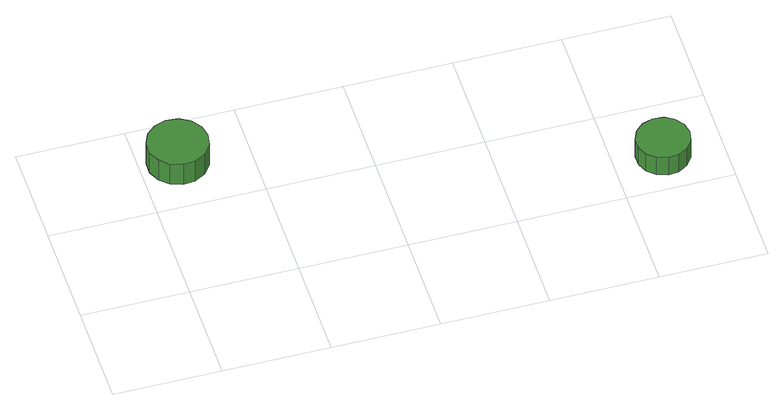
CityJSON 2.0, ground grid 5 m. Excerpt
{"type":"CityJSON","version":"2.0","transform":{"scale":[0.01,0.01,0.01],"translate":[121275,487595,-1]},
"CityObjects":{
"tree1":{"type":"SolitaryVegetationObject","attributes":{"function":"something"},"geometry":[{"type":"MultiSurface","lod":"1","boundaries":[[[0,1,2,3,4,5,6,7,8,9,10,11,12,13,14]],[[15,16,17,18,19,20,21,22,23,24,25,26,27,28,29]],[[0,29,28,1]],[[1,28,27,2]],[[2,27,26,3]],[[3,26,25,4]],[[4,25,24,5]],[[5,24,23,6]],[[6,23,22,7]],[[7,22,21,8]],[[8,21,20,9]],[[9,20,19,10]],[[10,19,18,11]],[[11,18,17,12]],[[12,17,16,13]],[[13,16,15,14]],[[14,15,29,0]]]}]},
"tree2":{"type":"SolitaryVegetationObject","attributes":{"function":"something"},"geometry":[{"type":"MultiSurface","lod":"1","boundaries":[[[30,31,32,33,34,35,36,37,38,39,40,41,42,43,44]],[[45,46,47,48,49,50,51,52,53,54,55,56,57,58,59]],[[30,59,58,31]],[[31,58,57,32]],[[32,57,56,33]],[[33,56,55,34]],[[34,55,54,35]],[[35,54,53,36]],[[36,53,52,37]],[[37,52,51,38]],[[38,51,50,39]],[[39,50,49,40]],[[40,49,48,41]],[[41,48,47,42]],[[42,47,46,43]],[[43,46,45,44]],[[44,45,59,30]]]}]}
},
"vertices":[
[312,770,189],[300,827,189],[266,874,189],[215,903,189],[157,909,189],[102,891,189],[59,852,189],[35,799,189],[35,741,189],[59,688,189],[102,649,189],[157,631,189],[215,637,189],[266,666,189],[300,713,189],[300,713,62],[266,666,62],[215,637,62],[157,631,62],[102,649,62],[59,688,62],[35,741,62],[35,799,62],[59,852,62],[102,891,62],[157,909,62],[215,903,62],[266,874,62],[300,827,62],[312,770,62],
[2348,200,177],[2337,250,177],[2307,291,177],[2263,317,177],[2212,322,177],[2163,306,177],[2125,272,177],[2104,225,177],[2104,174,177],[2125,127,177],[2163,93,177],[2212,77,177],[2263,82,177],[2307,108,177],[2337,149,177],[2337,149,67],[2307,108,67],[2263,82,67],[2212,77,67],[2163,93,67],[2125,127,67],[2104,174,67],[2104,225,67],[2125,272,67],[2163,306,67],[2212,322,67],[2263,317,67],[2307,291,67],[2337,250,67],[2348,200,67]
]}
